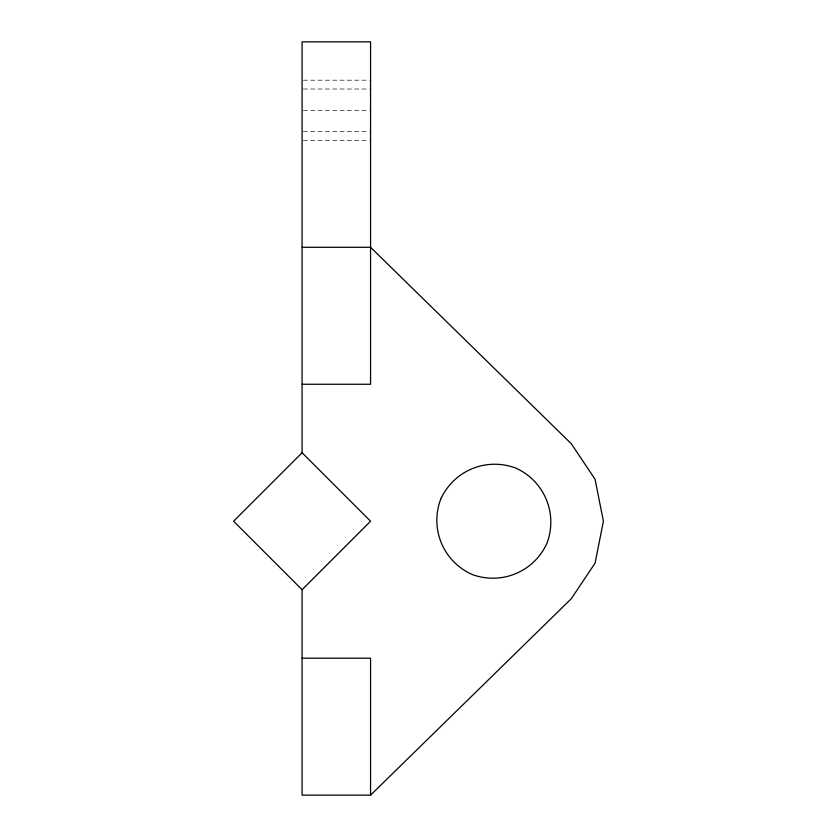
<?xml version="1.0" encoding="UTF-8"?>
<svg xmlns="http://www.w3.org/2000/svg" width="837" height="837" viewBox="0 0 837 837"><rect width="100%" height="100%" fill="white"/><g stroke="black" fill="none" stroke-linecap="round" stroke-linejoin="round"><path stroke-width="0.63" stroke-dasharray="4.18 3.14" d="M303.371 80.195L369.274 80.195M303.371 89.025L369.274 89.025M303.371 110.327L369.274 110.327M303.371 131.639L369.274 131.639M303.371 140.459L369.274 140.459"/><path stroke-width="1.26" d="M302.084 384.256L370.561 384.256L370.561 41.85L302.084 41.85L302.084 452.744L233.596 521.221L302.084 589.708L302.084 795.15L370.561 795.15L571.305 598.706L595.065 563.155L603.404 521.221L595.065 479.287L571.305 443.746L370.561 247.292L302.084 247.292M302.084 589.708L370.561 521.221L302.084 452.744M302.084 658.185L370.561 658.185L370.561 795.15M440.68 499.208C429.653 528.764 443.118 561.271 471.817 574.37C501.373 585.398 533.88 571.943 546.979 543.234C558.007 513.677 544.542 481.181 515.843 468.082C486.287 457.044 453.78 470.509 440.68 499.208"/></g></svg>
